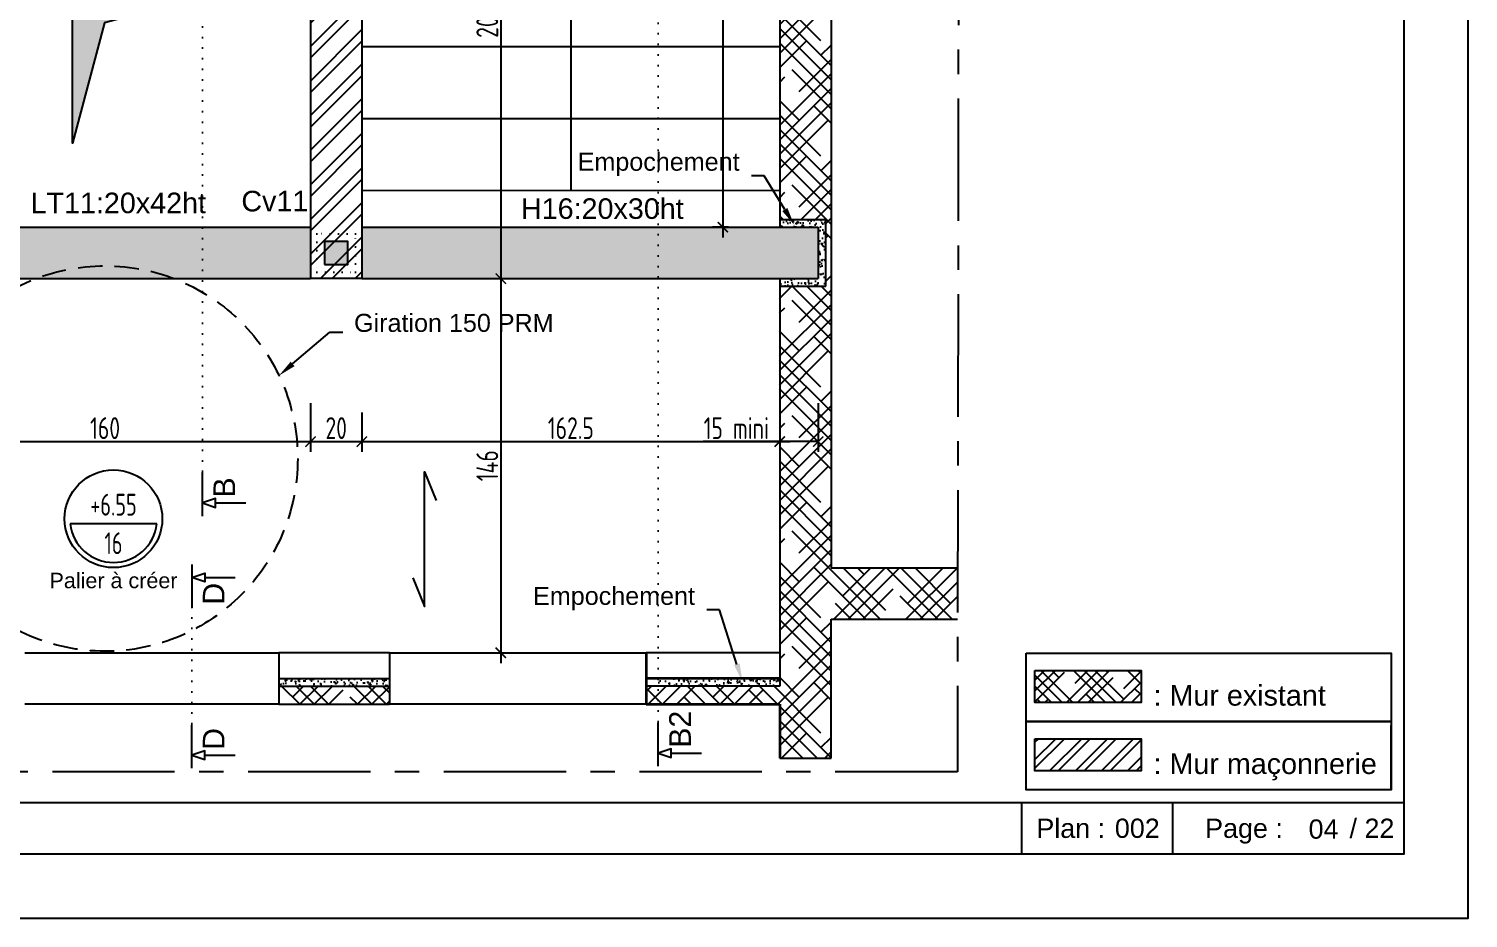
# Model space of a CAD drawing. Header units: millimetres. Extents: x -14819 to 43195, y -10328 to 20814.
# Drawn here: x 19854 to 20415, y 3430 to 3776 of the extents above; entities that cross this region are included whole.
import ezdxf
from ezdxf import colors
from ezdxf.entities.mleader import LeaderData, LeaderLine
from ezdxf.enums import TextEntityAlignment as Align
from ezdxf.math import Vec2, Vec3

# ---------------------------------------------------------------- set-up
doc = ezdxf.new("R2010")
doc.units = ezdxf.units.MM
doc.header["$PDMODE"] = 3
for name, pattern in [('AXES', [50.8, 31.75, -6.35, 6.35, -6.35]), ('CACHE', [9.525, 6.35, -3.175]), ('POINTILLE', [6.35, 0, -6.35])]:
    doc.linetypes.add(name, pattern=pattern)
for name, color, linetype, lineweight in [('--STR- Porteurs_verticaux', 4, 'Continuous', 35), ('-SOCNA- Fer- Coffrage', 173, 'Continuous', 25), ('Mur_coupe', 7, 'Continuous', 25)]:
    doc.layers.add(name, color=color, linetype=linetype, lineweight=lineweight)
for name, color, linetype in [('-SOCNA- 0', 255, 'Continuous'), ('-SOCNA- Divers', 7, 'Continuous'), ('-SOCNA- Text', 255, 'Continuous'), ('-SOCNA- Textes', 7, 'Continuous')]:
    doc.layers.add(name, color=color, linetype=linetype)
doc.layers.add('-SOCNA- Visible', color=66, linetype='Continuous', plot=False)
doc.styles.add('-ST-Arial', font='arial.ttf')
doc.styles.add('-ST-Isocp', font='isocp.shx', dxfattribs={"width": 0.8})
doc.styles.add('SOCNA- Arial', font='arial.ttf')
doc.linetypes.add('ZIGZAG', pattern='A,0.00254,-5.08,[131,ltypeshp.shx,S=5.08,R=0,X=-5.08,Y=0],-10.16,[131,ltypeshp.shx,S=5.08,R=180,X=5.08,Y=0],-5.08', length=20.32254)
doc.dimstyles.new('Copie de -ST-25s', dxfattribs={"dimtxt": 8.5, "dimasz": 4, "dimexe": 4, "dimexo": 5, "dimgap": 1, "dimtad": 1, "dimdec": 1, "dimrnd": 0.5, "dimdsep": 46, "dimtxsty": '-ST-Isocp', "dimblk": 'ARCHTICK', "dimcen": 1.5, "dimdle": 4, "dimclrd": 30, "dimclre": 30, "dimclrt": 6, "dimadec": 1, "dimazin": 0, "dimtfac": 1, "dimtdec": 1, "dimtofl": 0, "dimtmove": 0, "dimatfit": 3, "dimfxl": 15, "dimfxlon": 1, "dimtolj": 1, "dimtzin": 0, "dimlwd": -1, "dimlwe": -1, "dimarcsym": 0})

# ---------------------------------------------------------------- blocks, each defined once
blk = doc.blocks.new('_ArchTick')
at = {"color": 0, "linetype": 'ByBlock', "const_width": 0.15}
blk.add_lwpolyline([(-0.5, -0.5), (0.5, 0.5)], dxfattribs=at)
blk = doc.blocks.new('*D367')
at = {"layer": '-SOCNA- Fer- Coffrage', "color": 30, "ltscale": 1.5, "transparency": 16777216}
for p, q in [((20022.97, 3878.79), (20041.97, 3878.79)), ((20037.97, 3882.79), (20037.97, 3674.79)), ((20036.66, 3678.79), (20041.97, 3678.79))]:
    blk.add_line(p, q, dxfattribs=at)
at = {"layer": 'Defpoints', "color": 0, "ltscale": 1.5, "transparency": 16777216}
for p in [(19975.15, 3878.79), (19985.23, 3678.79, -195), (20037.97, 3678.79)]:
    blk.add_point(p, dxfattribs=at)
at = {"layer": '-SOCNA- Fer- Coffrage', "color": 30, "ltscale": 1.5, "transparency": 16777216, "xscale": 4, "yscale": 4, "zscale": 4}
for p, rotation in [((20037.97, 3878.79), 90), ((20037.97, 3678.79), 270)]:
    blk.add_blockref('_ArchTick', p, dxfattribs=dict(at, rotation=rotation))
at = {"layer": '-SOCNA- Fer- Coffrage', "color": 6, "ltscale": 1.5, "transparency": 16777216, "insert": (20032.72, 3778.79), "char_height": 8.5, "attachment_point": 5, "rotation": 90, "style": '-ST-Isocp'}
blk.add_mtext('\\A1;200', dxfattribs=at)
blk = doc.blocks.new('*D370')
at = {"layer": '-SOCNA- Fer- Coffrage', "color": 30, "ltscale": 1.5, "transparency": 16777216}
for p, q in [((19803.9, 3630.36), (19803.9, 3611.36)), ((19963.9, 3630.36), (19963.9, 3611.36)), ((19799.9, 3615.36), (19967.9, 3615.36))]:
    blk.add_line(p, q, dxfattribs=at)
at = {"layer": 'Defpoints', "color": 0, "ltscale": 1.5, "transparency": 16777216}
for p in [(19963.9, 3711.14), (19803.9, 3642.79), (19963.9, 3615.36)]:
    blk.add_point(p, dxfattribs=at)
at = {"layer": '-SOCNA- Fer- Coffrage', "color": 30, "ltscale": 1.5, "transparency": 16777216, "xscale": 4, "yscale": 4, "zscale": 4, "rotation": 180}
blk.add_blockref('_ArchTick', (19803.9, 3615.36), dxfattribs=at)
at = {"layer": '-SOCNA- Fer- Coffrage', "color": 30, "ltscale": 1.5, "transparency": 16777216, "xscale": 4, "yscale": 4, "zscale": 4}
blk.add_blockref('_ArchTick', (19963.9, 3615.36), dxfattribs=at)
at = {"layer": '-SOCNA- Fer- Coffrage', "color": 6, "ltscale": 1.5, "transparency": 16777216, "insert": (19883.9, 3620.61), "char_height": 8.5, "attachment_point": 5, "style": '-ST-Isocp'}
blk.add_mtext('\\A1;160', dxfattribs=at)
blk = doc.blocks.new('*D371')
at = {"layer": '-SOCNA- Fer- Coffrage', "color": 30, "ltscale": 1.5, "transparency": 16777216}
for p, q in [((19963.9, 3630.36), (19963.9, 3611.36)), ((19959.9, 3615.36), (19987.9, 3615.36)), ((19983.9, 3616.82), (19983.9, 3611.36))]:
    blk.add_line(p, q, dxfattribs=at)
at = {"layer": 'Defpoints', "color": 0, "ltscale": 1.5, "transparency": 16777216}
for p in [(19983.9, 3728.36, -390), (19963.9, 3711.82), (19983.9, 3615.36)]:
    blk.add_point(p, dxfattribs=at)
at = {"layer": '-SOCNA- Fer- Coffrage', "color": 30, "ltscale": 1.5, "transparency": 16777216, "xscale": 4, "yscale": 4, "zscale": 4, "rotation": 180}
blk.add_blockref('_ArchTick', (19963.9, 3615.36), dxfattribs=at)
at = {"layer": '-SOCNA- Fer- Coffrage', "color": 30, "ltscale": 1.5, "transparency": 16777216, "xscale": 4, "yscale": 4, "zscale": 4}
blk.add_blockref('_ArchTick', (19983.9, 3615.36), dxfattribs=at)
at = {"layer": '-SOCNA- Fer- Coffrage', "color": 6, "ltscale": 1.5, "transparency": 16777216, "insert": (19973.9, 3620.62), "char_height": 8.5, "attachment_point": 5, "style": '-ST-Isocp'}
blk.add_mtext('\\A1;20', dxfattribs=at)
blk = doc.blocks.new('*D372')
at = {"layer": '-SOCNA- Fer- Coffrage', "color": 30, "ltscale": 1.5, "transparency": 16777216}
for p, q in [((19983.9, 3626.67), (19983.9, 3611.36)), ((20146.6, 3630.36), (20146.6, 3611.36)), ((19979.9, 3615.36), (20150.6, 3615.36))]:
    blk.add_line(p, q, dxfattribs=at)
at = {"layer": 'Defpoints', "color": 0, "ltscale": 1.5, "transparency": 16777216}
for p in [(19983.9, 3876.4, -195), (20146.6, 3663.83), (20146.6, 3615.36)]:
    blk.add_point(p, dxfattribs=at)
at = {"layer": '-SOCNA- Fer- Coffrage', "color": 30, "ltscale": 1.5, "transparency": 16777216, "xscale": 4, "yscale": 4, "zscale": 4, "rotation": 180}
blk.add_blockref('_ArchTick', (19983.9, 3615.36), dxfattribs=at)
at = {"layer": '-SOCNA- Fer- Coffrage', "color": 30, "ltscale": 1.5, "transparency": 16777216, "xscale": 4, "yscale": 4, "zscale": 4}
blk.add_blockref('_ArchTick', (20146.6, 3615.36), dxfattribs=at)
at = {"layer": '-SOCNA- Fer- Coffrage', "color": 6, "ltscale": 1.5, "transparency": 16777216, "insert": (20065.25, 3620.62), "char_height": 8.5, "attachment_point": 5, "style": '-ST-Isocp'}
blk.add_mtext('\\A1;162.5', dxfattribs=at)
blk = doc.blocks.new('*U344')
at = {"layer": '-SOCNA- Divers', "color": 221, "linetype": 'POINTILLE', "ltscale": 1.5}
blk.add_line((0, 0), (-1161.9, 0), dxfattribs=at)
at = {"layer": '-SOCNA- Divers', "color": 8}
for p, q in [((12, 0), (-28, 0)), ((-1173.9, 0), (-1133.9, 0))]:
    blk.add_line(p, q, dxfattribs=at)
at = {"layer": '-SOCNA- Divers'}
for points in [[(-1161.9, 12), (-1161.9, 40)], [(0, 12), (0, 40)]]:
    blk.add_lwpolyline(points, dxfattribs=at)
for points in [[(-1161.9, 0), (-1165.9, 12), (-1157.9, 12)], [(0, 0), (4, 12), (-4, 12)]]:
    blk.add_lwpolyline(points, close=True, dxfattribs=at)
at = {"layer": '-SOCNA- Divers', "style": '-ST-Arial'}
blk.add_attdef('REP2', text='', height=20, rotation=180, dxfattribs=at).set_placement((-1156.9, 19.7), align=Align.MIDDLE_RIGHT)
blk.add_attdef('REP1', text='', height=20, rotation=180, dxfattribs=at).set_placement((-5, 19.7), align=Align.MIDDLE_LEFT)
blk = doc.blocks.new('*U342')
at = {"layer": '-SOCNA- Divers', "color": 221, "linetype": 'POINTILLE', "ltscale": 1.5}
blk.add_line((0, 0), (-1401, 0), dxfattribs=at)
at = {"layer": '-SOCNA- Divers', "color": 8}
for p, q in [((12, 0), (-28, 0)), ((-1413, 0), (-1373, 0))]:
    blk.add_line(p, q, dxfattribs=at)
at = {"layer": '-SOCNA- Divers'}
for points in [[(-1401, 12), (-1401, 40)], [(0, 12), (0, 40)]]:
    blk.add_lwpolyline(points, dxfattribs=at)
for points in [[(-1401, 0), (-1405, 12), (-1397, 12)], [(0, 0), (4, 12), (-4, 12)]]:
    blk.add_lwpolyline(points, close=True, dxfattribs=at)
at = {"layer": '-SOCNA- Divers', "style": '-ST-Arial'}
blk.add_attdef('REP2', text='', height=20, rotation=180, dxfattribs=at).set_placement((-1396, 19.7), align=Align.MIDDLE_RIGHT)
blk.add_attdef('REP1', text='', height=20, rotation=180, dxfattribs=at).set_placement((-5, 19.7), align=Align.MIDDLE_LEFT)
blk = doc.blocks.new('*D348')
at = {"layer": '-SOCNA- Fer- Coffrage', "color": 30, "ltscale": 1.5, "transparency": 16777216}
for p, q in [((20037.97, 3682.79), (20037.97, 3529.17)), ((20036.66, 3678.79), (20041.97, 3678.79)), ((20022.97, 3533.17), (20041.97, 3533.17))]:
    blk.add_line(p, q, dxfattribs=at)
at = {"layer": 'Defpoints', "color": 0, "ltscale": 1.5, "transparency": 16777216}
for p in [(19985.23, 3678.79, -195), (19996.4, 3533.17), (20037.97, 3533.17)]:
    blk.add_point(p, dxfattribs=at)
at = {"layer": '-SOCNA- Fer- Coffrage', "color": 30, "ltscale": 1.5, "transparency": 16777216, "xscale": 4, "yscale": 4, "zscale": 4}
for p, rotation in [((20037.97, 3678.79), 90), ((20037.97, 3533.17), 270)]:
    blk.add_blockref('_ArchTick', p, dxfattribs=dict(at, rotation=rotation))
at = {"layer": '-SOCNA- Fer- Coffrage', "color": 6, "ltscale": 1.5, "transparency": 16777216, "insert": (20032.72, 3605.98), "char_height": 8.5, "attachment_point": 5, "rotation": 90, "style": '-ST-Isocp'}
blk.add_mtext('\\A1;146', dxfattribs=at)
blk = doc.blocks.new('*D350')
at = {"layer": '-SOCNA- Fer- Coffrage', "color": 30, "ltscale": 1.5, "transparency": 16777216}
for p, q in [((20146.6, 3630.36), (20146.6, 3611.36)), ((20161.6, 3630.36), (20161.6, 3611.36)), ((20146.6, 3615.36), (20116.8, 3615.36)), ((20161.6, 3615.36), (20142.6, 3615.36))]:
    blk.add_line(p, q, dxfattribs=at)
at = {"layer": 'Defpoints', "color": 0, "ltscale": 1.5, "transparency": 16777216}
for p in [(20146.6, 3663.83), (20161.6, 3663.83), (20161.6, 3615.36)]:
    blk.add_point(p, dxfattribs=at)
at = {"layer": '-SOCNA- Fer- Coffrage', "color": 30, "ltscale": 1.5, "transparency": 16777216, "xscale": 4, "yscale": 4, "zscale": 4, "rotation": 180}
blk.add_blockref('_ArchTick', (20146.6, 3615.36), dxfattribs=at)
at = {"layer": '-SOCNA- Fer- Coffrage', "color": 30, "ltscale": 1.5, "transparency": 16777216, "xscale": 4, "yscale": 4, "zscale": 4}
blk.add_blockref('_ArchTick', (20161.6, 3615.36), dxfattribs=at)
at = {"layer": '-SOCNA- Fer- Coffrage', "color": 6, "ltscale": 1.5, "transparency": 16777216, "insert": (20129.7, 3620.61), "char_height": 8.5, "attachment_point": 5, "style": '-ST-Isocp'}
blk.add_mtext('\\A1;15 mini', dxfattribs=at)
blk = doc.blocks.new('*U340')
at = {"layer": '-SOCNA- 0', "color": 7}
for p, q in [((50, 90), (2050, 90)), ((1752.4, 50), (1752.4, 90)), ((1870, 50), (1870, 90))]:
    blk.add_line(p, q, dxfattribs=at)
blk.add_lwpolyline([(50, 50), (2050, 50), (2050, 1435), (50, 1435)], close=True, dxfattribs=at)
at = {"layer": '-SOCNA- Visible', "color": 7}
for q in [(2040, 150), (1990, 100)]:
    blk.add_line((2040, 100), q, dxfattribs=at)
at = {"layer": '-SOCNA- Visible'}
blk.add_lwpolyline([(0, 0), (2100, 0), (2100, 1485), (0, 1485)], close=True, dxfattribs=at)
at = {"layer": '-SOCNA- Text', "color": 7, "style": 'SOCNA- Arial'}
for s, p in [('Plan : ', (1763.7, 70)), ('Page : ', (1895.1, 70)), ('/ 22', (2007.6, 70))]:
    blk.add_text(s, height=15, dxfattribs=at).set_placement(p, align=Align.MIDDLE_LEFT)
for tag, p in [('TITRE', (1050, 1410)), ('INDICE', (2024.9, 1410))]:
    blk.add_attdef(tag, text='', height=25, dxfattribs=at).set_placement(p, align=Align.MIDDLE_CENTER)
for tag, p in [("NOM_D'AFFAIRE", (160, 70)), ('PLAN', (1824.8, 70))]:
    blk.add_attdef(tag, text='', height=15, dxfattribs=at).set_placement(p, align=Align.MIDDLE_LEFT)
blk = doc.blocks.new('*U333')
at = {"layer": '-SOCNA- Textes', "color": 1}
for p, q in [((-77, 6.3), (-77, 6.3)), ((-11.8, -19), (-79.3, -19)), ((-12, -32.8), (-12, -32.8))]:
    blk.add_line(p, q, dxfattribs=at)
blk.add_circle((-45.6, -15), 38, dxfattribs=at)
blk.add_arc((-45.6, -15), 34, 186.7563, 353.2437, dxfattribs=at)
at = {"layer": '-SOCNA- Textes', "color": 6, "style": '-ST-Isocp', "width": 0.75}
blk.add_attdef('NIVEAU_FINI', text='', height=14, dxfattribs=at).set_placement((-45.6, 32.7), align=Align.MIDDLE_CENTER)
at = {"layer": '-SOCNA- Textes', "style": '-ST-Isocp', "width": 0.75}
for tag, p in [('NIVEAU_BRUT', (-45.6, -4)), ('EPAISSEUR_DE_LA_DALLE', (-45.6, -34))]:
    blk.add_attdef(tag, text='', height=17, dxfattribs=at).set_placement(p, align=Align.MIDDLE_CENTER)
at = {"layer": '-SOCNA- Textes', "color": 6, "style": '-ST-Arial'}
blk.add_attdef('INFO', text='', height=12, dxfattribs=at).set_placement((-45.6, -63), align=Align.MIDDLE_CENTER)
blk = doc.blocks.new('*U345')
at = {"layer": '-SOCNA- Divers', "color": 221, "linetype": 'POINTILLE', "ltscale": 1.5}
blk.add_line((0, 0), (-164.1, 0), dxfattribs=at)
at = {"layer": '-SOCNA- Divers', "color": 8}
for p, q in [((12, 0), (-28, 0)), ((-176.1, 0), (-136.1, 0))]:
    blk.add_line(p, q, dxfattribs=at)
at = {"layer": '-SOCNA- Divers'}
for points in [[(-164.1, 12), (-164.1, 40)], [(0, 12), (0, 40)]]:
    blk.add_lwpolyline(points, dxfattribs=at)
for points in [[(-164.1, 0), (-168.1, 12), (-160.1, 12)], [(0, 0), (4, 12), (-4, 12)]]:
    blk.add_lwpolyline(points, close=True, dxfattribs=at)
at = {"layer": '-SOCNA- Divers', "style": '-ST-Arial'}
blk.add_attdef('REP2', text='', height=20, rotation=180, dxfattribs=at).set_placement((-159.1, 19.7), align=Align.MIDDLE_RIGHT)
blk.add_attdef('REP1', text='', height=20, rotation=180, dxfattribs=at).set_placement((-5, 19.7), align=Align.MIDDLE_LEFT)
blk = doc.blocks.new('A$C5A907F53')
at = {"layer": '-SOCNA- Fer- Coffrage', "ltscale": 1.5}
h = blk.add_hatch(color=244, dxfattribs=at)
h.dxf.hatch_style = 1
h.paths.add_polyline_path([(-3, 3), (-3, 12), (-12, 12), (-12, 3)])
at = {"layer": '-SOCNA- Fer- Coffrage', "color": 173, "ltscale": 1.5}
blk.add_lwpolyline([(-12, 12), (-3, 12), (-3, 3), (-12, 3)], close=True, dxfattribs=at)
at = {"layer": '-SOCNA- Visible', "color": 173, "linetype": 'POINTILLE', "ltscale": 0.5}
blk.add_lwpolyline([(-15, 15), (0, 15), (0, 0), (-15, 0)], close=True, dxfattribs=at)
blk = doc.blocks.new('A$C18E16860')
at = {"layer": '-SOCNA- Fer- Coffrage', "ltscale": 1.5}
h = blk.add_hatch(dxfattribs=at)
h.set_pattern_fill('ANSI32', color=8)
h.set_pattern_definition([(45, (-35558.8295, -8405.841), (-6.735192, 6.735192), []), (45, (-35554.339, -8405.841), (-6.735192, 6.735192), [])])
h.paths.add_polyline_path([(202.87, 0), (202.87, -200), (222.87, -200), (222.87, 0)])
h.paths.add_polyline_path([(42.87, -200), (42.87, 0), (22.87, 0), (22.87, -200)])
h = blk.add_hatch(color=54, dxfattribs=at)
h.dxf.hatch_style = 1
h.paths.add_polyline_path([(202.87, 0), (42.87, 0), (42.87, -15), (202.87, -15)])
h = blk.add_hatch(color=54, dxfattribs=at)
h.dxf.hatch_style = 1
h.paths.add_polyline_path([(122.67, -100.38), (163.18, -89.49), (110.22, -89.49), (110.22, -147.21)])
h = blk.add_hatch(color=54, dxfattribs=at)
h.dxf.hatch_style = 1
h.paths.add_polyline_path([(202.87, -180), (42.87, -180), (42.87, -200), (202.87, -200)])
at = {"layer": '-SOCNA- Fer- Coffrage', "color": 4, "ltscale": 1.5}
for p, q in [((22.87, -200), (22.87, 0)), ((42.87, 0), (22.87, 0)), ((42.87, -200), (42.87, 0)), ((202.87, 0), (202.87, -200)), ((202.87, 0), (222.87, 0)), ((222.87, 0), (222.87, -200)), ((22.87, -200), (42.87, -200)), ((222.87, -200), (202.87, -200))]:
    blk.add_line(p, q, dxfattribs=at)
at = {"layer": '-SOCNA- Fer- Coffrage', "color": 2, "ltscale": 1.5}
for p, q in [((42.87, 0), (202.87, 0)), ((42.87, -15), (202.87, -15)), ((42.87, -180), (202.87, -180)), ((42.87, -200), (202.87, -200))]:
    blk.add_line(p, q, dxfattribs=at)
at = {"layer": '-SOCNA- Fer- Coffrage', "color": 8, "ltscale": 1.5}
blk.add_lwpolyline([(110.22, -89.49), (163.18, -89.49), (122.67, -100.38), (110.22, -147.21)], close=True, dxfattribs=at)
at = {"layer": '-SOCNA- Fer- Coffrage', "color": 173, "ltscale": 1.5, "xscale": -1}
blk.add_blockref('A$C5A907F53', (25.37, -15), dxfattribs=at)
at = {"layer": '-SOCNA- Fer- Coffrage', "color": 173, "ltscale": 1.5}
blk.add_blockref('A$C5A907F53', (220.37, -15), dxfattribs=at)
at = {"layer": '-SOCNA- Fer- Coffrage', "color": 173, "ltscale": 1.5, "rotation": 180}
blk.add_blockref('A$C5A907F53', (25.37, -182.5), dxfattribs=at)
at = {"layer": '-SOCNA- Fer- Coffrage', "color": 173, "ltscale": 1.5, "xscale": -1, "rotation": 180}
blk.add_blockref('A$C5A907F53', (220.37, -182.5), dxfattribs=at)
blk = doc.blocks.new('-ST-portée_2_appuis')
at = {"layer": '-SOCNA- Divers'}
blk.add_lwpolyline([(-20, 6), (-35, 0), (35, 0), (20, -6)], dxfattribs=at)
blk = doc.blocks.new('A$C4DED6073')
at = {"layer": '-SOCNA- Divers'}
blk.add_blockref('-ST-portée_2_appuis', (0, 0), dxfattribs=at)
blk = doc.blocks.new('A$C2408086A')
at = {"color": 2, "ltscale": 1.5, "xscale": 1.5, "yscale": 1.5, "zscale": 1.5, "rotation": 180}
blk.add_blockref('A$C4DED6073', (-52.5, 0), dxfattribs=at)
blk = doc.blocks.new('*D375')
at = {"layer": '-SOCNA- Fer- Coffrage', "color": 30, "ltscale": 1.5, "transparency": 16777216}
for p, q in [((20122.18, 3878.79), (20120.43, 3878.79)), ((20124.43, 3882.79), (20124.43, 3694.82)), ((20126.67, 3698.82), (20120.43, 3698.82))]:
    blk.add_line(p, q, dxfattribs=at)
at = {"layer": 'Defpoints', "color": 0, "ltscale": 1.5, "transparency": 16777216}
for p in [(20137.46, 3878.79, 184.05), (20124.43, 3698.82), (20131.67, 3698.82)]:
    blk.add_point(p, dxfattribs=at)
at = {"layer": '-SOCNA- Fer- Coffrage', "color": 30, "ltscale": 1.5, "transparency": 16777216, "xscale": 4, "yscale": 4, "zscale": 4}
for p, rotation in [((20124.43, 3878.79), 90), ((20124.43, 3698.82), 270)]:
    blk.add_blockref('_ArchTick', p, dxfattribs=dict(at, rotation=rotation))
at = {"layer": '-SOCNA- Fer- Coffrage', "color": 6, "ltscale": 1.5, "transparency": 16777216, "insert": (20119.18, 3788.81), "char_height": 8.5, "attachment_point": 5, "rotation": 90, "style": '-ST-Isocp'}
blk.add_mtext('\\A1;180', dxfattribs=at)

msp = doc.modelspace()

# ---------------------------------------------------------------- hatches: boundary and pattern name
at = {"layer": '-SOCNA- Fer- Coffrage', "ltscale": 1.5}
h = msp.add_hatch(dxfattribs=at)
h.set_pattern_fill('HOUND', color=8, scale=2.5, angle=45)
h.set_pattern_definition([(45, (-15155.0343, 4756.3328), (8.4189901, 14.0316502), [63.5, -31.75]), (135, (-15155.0343, 4756.3328), (8.4189901, -14.0316502), [63.5, -31.75])])
h.paths.add_polyline_path([(20161.53, 3675.83), (20161.53, 3675.83), (20161.53, 3675.83)], flags=16)
h.paths.add_polyline_path([(20164.48, 3675.83), (20146.56, 3675.83), (20146.6, 3520.17), (20094.6, 3520.17), (20094.6, 3513.17), (20146.6, 3513.17), (20146.6, 3492.17), (20166.6, 3492.17), (20166.6, 3546.23), (20215.87, 3546.23), (20215.89, 3566.17), (20166.6, 3566.23), (20166.6, 4053.69), (20142.6, 4053.69), (20142.6, 4044.67), (20124.6, 4044.67), (20124.6, 4019.17), (20146.6, 4019.17), (20146.63, 3701.83), (20164.53, 3701.83), (20164.51, 3696.83), (20164.52, 3696.83)])
h = msp.add_hatch(dxfattribs=at)
h.set_pattern_fill('AR-CONC', color=30, scale=0.03, angle=-90)
h.set_pattern_definition([(320, (16606.2283, 40316.578), (-0.47817257, -5.46554007), [0.5715, -6.2865]), (265, (16606.2283, 40316.578), (5.7317054, 1.0573026), [0.4572, -5.0292175]), (10.451445, (16606.1885, 40316.1227), (5.25353256, -4.4082374), [0.4857003, -5.3427073]), (316.1842, (16607.752, 40316.578), (-1.2612698, -8.1323712), [0.85725, -9.42975]), (6.635558, (16607.647, 40315.9005), (7.4227837, -7.122124), [0.7285507, -8.0140682]), (261.18415, (16607.752, 40316.578), (7.4227837, -7.122124), [0.685799, -7.543792]), (291, (16607.3713, 40315.816), (-3.06795595, -4.54843174), [0.5715, -6.2865]), (236, (16607.3713, 40315.816), (5.525639, -1.85406085), [0.4572, -5.0292]), (341.451445, (16607.1157, 40315.437), (2.4576831, -6.4024926), [0.4857003, -5.3426981]), (307.5, (16606.2283, 40316.5782), (2.53665117, -0.0926581), [0, -4.96824, 0, -5.1054, 0, -5.04825]), (277.5, (16606.2283, 40316.5782), (3.00541724, -2.00458988), [0, -2.91084, 0, -4.85394, 0, -1.92405]), (237.5, (16606.2283, 40318.2774), (-0.17186232, -4.06771786), [0, -1.905, 0, -5.9436, 0, -7.8867]), (227.5, (16606.2283, 40319.0394), (0.76279473, -4.44387544), [0, -2.4765, 0, -3.94716, 0, -5.6007])])
h.paths.add_polyline_path([(20164.48, 3675.83), (20164.52, 3701.83), (20146.6, 3701.83), (20146.6, 3698.83), (20161.52, 3698.83), (20161.52, 3678.83), (20146.6, 3678.83), (20146.56, 3675.83)])
h = msp.add_hatch(color=54, dxfattribs=at)
h.dxf.hatch_style = 1
h.paths.add_polyline_path([(20161.53, 3678.83), (20161.52, 3698.83), (19983.9, 3698.79), (19983.9, 3678.79)])
h = msp.add_hatch(dxfattribs=at)
h.set_pattern_fill('HOUND', color=8, scale=1.875, angle=45)
h.set_pattern_definition([(45, (-4957.4597, 1025.1743), (6.3142426, 10.52373764), [47.625, -23.8125]), (135, (-4957.4597, 1025.1743), (6.3142426, -10.52373764), [47.625, -23.8125])])
h.paths.add_polyline_path([(20245.96, 3526.33), (20245.96, 3513.84), (20287.29, 3513.84), (20287.29, 3526.33)])
h = msp.add_hatch(dxfattribs=at)
h.set_pattern_fill('AR-CONC', color=30, scale=0.03, angle=-90)
h.set_pattern_definition([(320, (-16506.851, 473.8155), (-0.47817257, -5.46554007), [0.5715, -6.2865]), (265, (-16506.851, 473.8155), (5.7317054, 1.0573026), [0.4572, -5.0292175]), (10.451445, (-16506.891, 473.36), (5.25353256, -4.4082374), [0.4857003, -5.3427073]), (316.1842, (-16505.327, 473.8155), (-1.2612698, -8.1323712), [0.85725, -9.42975]), (6.635558, (-16505.432, 473.138), (7.4227837, -7.122124), [0.7285507, -8.0140682]), (261.18415, (-16505.327, 473.8155), (7.4227837, -7.122124), [0.685799, -7.543792]), (291, (-16505.708, 473.0535), (-3.06795595, -4.54843174), [0.5715, -6.2865]), (236, (-16505.708, 473.0535), (5.525639, -1.85406085), [0.4572, -5.0292]), (341.451445, (-16505.9637, 472.6745), (2.4576831, -6.4024926), [0.4857003, -5.3426981]), (307.5, (-16506.851, 473.8155), (2.53665117, -0.0926581), [0, -4.96824, 0, -5.1054, 0, -5.04825]), (277.5, (-16506.851, 473.8155), (3.00541724, -2.00458988), [0, -2.91084, 0, -4.85394, 0, -1.92405]), (237.5, (-16506.851, 475.5148), (-0.17186232, -4.06771786), [0, -1.905, 0, -5.9436, 0, -7.8867]), (227.5, (-16506.851, 476.2768), (0.76279473, -4.44387544), [0, -2.4765, 0, -3.94716, 0, -5.6007])])
h.paths.add_polyline_path([(19951.6, 3523.11), (19951.6, 3520.11), (19994.6, 3520.11), (19994.6, 3523.11)])
h = msp.add_hatch(dxfattribs=at)
h.set_pattern_fill('HOUND', color=8, scale=2.5, angle=45)
h.set_pattern_definition([(45, (-16648.853, 473.8736), (8.4189901, 14.0316502), [63.5, -31.75]), (135, (-16648.853, 473.8736), (8.4189901, -14.0316502), [63.5, -31.75])])
h.paths.add_polyline_path([(19994.6, 3520.11), (19971.62, 3520.11), (19971.62, 3513.17), (19994.6, 3513.17)])
h.paths.add_polyline_path([(19971.62, 3520.11), (19951.6, 3520.11), (19951.6, 3513.17), (19971.62, 3513.17)])
h = msp.add_hatch(dxfattribs=at)
h.set_pattern_fill('AR-CONC', color=30, scale=0.03, angle=-90)
h.set_pattern_definition([(320, (-16648.853, 473.8736), (-0.47817257, -5.46554007), [0.5715, -6.2865]), (265, (-16648.853, 473.8736), (5.73170536, 1.05730264), [0.4572, -5.0292175]), (10.451445, (-16648.893, 473.418), (5.25353256, -4.4082374), [0.4857003, -5.3427073]), (316.1842, (-16647.329, 473.8736), (-1.2612698, -8.1323712), [0.85725, -9.42975]), (6.635558, (-16647.434, 473.196), (7.4227837, -7.122124), [0.7285507, -8.0140682]), (261.18415, (-16647.329, 473.874), (7.4227837, -7.122124), [0.685799, -7.543792]), (291, (-16647.71, 473.1116), (-3.06795595, -4.54843174), [0.5715, -6.2865]), (236, (-16647.71, 473.1116), (5.525639, -1.85406085), [0.4572, -5.0292]), (341.451445, (-16647.966, 472.7326), (2.4576831, -6.4024926), [0.4857003, -5.3426981]), (307.5, (-16648.8531, 473.8736), (2.53665117, -0.0926581), [0, -4.96824, 0, -5.1054, 0, -5.04825]), (277.5, (-16648.853, 473.8736), (3.00541724, -2.00458988), [0, -2.91084, 0, -4.85394, 0, -1.92405]), (237.5, (-16648.8531, 475.5729), (-0.17186232, -4.06771786), [0, -1.905, 0, -5.9436, 0, -7.8867]), (227.5, (-16648.853, 476.335), (0.76279473, -4.44387544), [0, -2.4765, 0, -3.94716, 0, -5.6007])])
h.paths.add_polyline_path([(20146.6, 3523.17), (20099.31, 3523.17), (20099.31, 3520.17), (20146.6, 3520.17)])
h = msp.add_hatch(dxfattribs=at)
h.set_pattern_fill('ANSI32', color=8, scale=0.75)
h.set_pattern_definition([(45, (-6532.46, 2586.446), (-5.051394, 5.051394), []), (45, (-6529.092, 2586.446), (-5.051394, 5.051394), [])])
h.paths.add_polyline_path([(20245.96, 3499.73), (20245.96, 3487.24), (20287.29, 3487.24), (20287.29, 3499.73)])

# ---------------------------------------------------------------- linework, layer by layer
at = {"layer": '--STR- Porteurs_verticaux', "color": 4}
for p, q in [((20094.6, 3533.17), (20094.6, 3513.17)), ((20094.6, 3513.17), (20146.6, 3513.17)), ((20146.6, 3513.17), (20146.6, 3492.17))]:
    msp.add_line(p, q, dxfattribs=at)
at = {"layer": '--STR- Porteurs_verticaux', "color": 173}
msp.add_line((20146.6, 3523.17), (20094.6, 3523.17), dxfattribs=at)
at = {"layer": '-SOCNA- Fer- Coffrage', "color": 8, "ltscale": 1.5}
for p, q in [((20065.2, 3853.26, 196.75), (20065.29, 3713.15, 195)), ((19852.6, 3533.17), (19951.6, 3533.11)), ((19994.6, 3533.11), (20094.6, 3533.17)), ((19951.6, 3513.17), (19852.6, 3513.17)), ((20094.6, 3513.17), (19994.6, 3513.17))]:
    msp.add_line(p, q, dxfattribs=at)
at = {"layer": '-SOCNA- Fer- Coffrage', "color": 3, "linetype": 'ZIGZAG', "ltscale": 0.2}
for p, q in [((20146.52, 3701.83, -195), (20164.52, 3701.83, -195)), ((20164.52, 3675.83, -195), (20164.52, 3701.83, -195)), ((20146.52, 3675.83, -195), (20164.52, 3675.83, -195)), ((20146.6, 3520.17), (20094.6, 3520.17)), ((20146.6, 3523.17), (20146.6, 3520.17))]:
    msp.add_line(p, q, dxfattribs=at)
at = {"layer": '-SOCNA- Fer- Coffrage', "color": 4, "ltscale": 1.5}
for p, q in [((19951.6, 3533.11), (19951.6, 3513.17)), ((19994.6, 3533.11), (19951.6, 3533.11)), ((19994.6, 3533.11), (19994.6, 3513.17)), ((19951.6, 3513.17), (19994.6, 3513.17))]:
    msp.add_line(p, q, dxfattribs=at)
at = {"layer": '-SOCNA- Fer- Coffrage', "color": 173, "ltscale": 1.5}
msp.add_line((20146.6, 3533.17), (20146.6, 3523.17), dxfattribs=at)
at = {"layer": '-SOCNA- Fer- Coffrage', "color": 2, "linetype": 'AXES', "ltscale": 1.5, "elevation": 2233.52}
msp.add_lwpolyline([(19559.58, 4053.69), (20216.48, 4053.69), (20215.79, 3486.88), (19558.88, 3486.88)], close=True, dxfattribs=at)
at = {"layer": '-SOCNA- Fer- Coffrage', "color": 8, "ltscale": 1.5, "elevation": 195}
for points in [[(19983.94, 3769.13), (20146.62, 3769.17)], [(19983.95, 3741.13), (20146.63, 3741.17)], [(19983.95, 3713.13), (20146.63, 3713.17)]]:
    msp.add_lwpolyline(points, dxfattribs=at)
at = {"layer": '-SOCNA- Fer- Coffrage', "color": 2, "ltscale": 1.5}
for points in [[(20242.54, 3533.09), (20384.68, 3533.09), (20384.68, 3506.49), (20242.54, 3506.49)], [(20242.54, 3506.49), (20384.68, 3506.49), (20384.68, 3479.89), (20242.54, 3479.89)]]:
    msp.add_lwpolyline(points, close=True, dxfattribs=at)
at = {"layer": '-SOCNA- Fer- Coffrage', "color": 4, "ltscale": 1.5}
for points in [[(20245.96, 3526.33), (20287.29, 3526.33), (20287.29, 3513.84), (20245.96, 3513.84)], [(20245.96, 3499.73), (20287.29, 3499.73), (20287.29, 3487.24), (20245.96, 3487.24)]]:
    msp.add_lwpolyline(points, close=True, dxfattribs=at)
at = {"layer": '-SOCNA- Fer- Coffrage', "color": 3, "linetype": 'ZIGZAG', "ltscale": 0.2, "elevation": 195, "flags": 128}
msp.add_lwpolyline([(19994.6, 3520.11), (19951.6, 3520.11)], dxfattribs=at)
at = {"layer": '-SOCNA- Fer- Coffrage', "color": 3, "linetype": 'CACHE', "ltscale": 1.5}
msp.add_circle((19883.9, 3608.79), 75, dxfattribs=at)
at = {"layer": 'Mur_coupe', "color": 4}
for p, q in [((20166.6, 4053.69), (20166.6, 3566.23)), ((20166.6, 3566.23), (20215.89, 3566.23)), ((20166.6, 3492.17), (20166.6, 3546.23)), ((20166.6, 3546.23), (20215.87, 3546.23)), ((20146.6, 3533.17), (20146.6, 3533.17)), ((20146.6, 3492.17), (20166.6, 3492.17))]:
    msp.add_line(p, q, dxfattribs=at)
at = {"layer": 'Mur_coupe', "color": 2}
msp.add_line((20161.52, 3698.83, -195), (20161.53, 3678.83, -195), dxfattribs=at)
at = {"layer": 'Mur_coupe', "color": 4, "elevation": 195, "flags": 128}
for points in [[(20146.6, 4019.17), (20146.6, 3698.83)], [(20146.6, 4019.17), (20146.6, 3698.83)], [(20146.6, 3678.83), (20146.6, 3533.17), (20094.6, 3533.17)], [(20146.6, 3663.83), (20146.6, 3533.17)]]:
    msp.add_lwpolyline(points, dxfattribs=at)
at = {"layer": 'Mur_coupe', "color": 2, "flags": 128}
for points in [[(19983.9, 3698.79), (20161.52, 3698.83)], [(19983.9, 3678.79), (20161.52, 3678.83)]]:
    msp.add_lwpolyline(points, dxfattribs=at)
at = {"layer": 'Mur_coupe', "color": 173, "elevation": 195, "flags": 128}
msp.add_lwpolyline([(19994.6, 3523.11), (19951.6, 3523.11)], dxfattribs=at)

# ---------------------------------------------------------------- block references
at = {"layer": '-SOCNA- 0'}
ref = msp.add_blockref('*U340', (19364.68, 3429.89), dxfattribs=dict(at, xscale=0.5, yscale=0.5, zscale=0.5))
ref.add_attrib('PLAN', '002', dxfattribs={"layer": '-SOCNA- Text', "color": 7, "height": 7.5, "style": 'SOCNA- Arial'}).set_placement((20277.09, 3464.89), align=Align.MIDDLE_LEFT)
at = {"layer": '-SOCNA- Divers', "ltscale": 1.5}
ref = msp.add_blockref('*U344', (19921.87, 3591.48), dxfattribs=dict(at, xscale=0.421875, yscale=0.421875, zscale=0.421875, rotation=270))
ref.add_attrib('REP2', 'B', dxfattribs={"height": 8.44, "rotation": 90, "style": '-ST-Arial'}).set_placement((19930.31, 4079.55), align=Align.MIDDLE_RIGHT)
ref.add_attrib('REP1', 'B', dxfattribs={"height": 8.44, "rotation": 90, "style": '-ST-Arial'}).set_placement((19930.31, 3593.59), align=Align.MIDDLE_LEFT)
ref = msp.add_blockref('*U342', (20099.31, 3494.11), dxfattribs=dict(at, xscale=0.421875, yscale=0.421875, zscale=0.421875, rotation=270))
ref.add_attrib('REP2', 'B2', dxfattribs={"height": 8.438, "rotation": 90, "style": '-ST-Arial'}).set_placement((20107.78, 4083.07), align=Align.MIDDLE_RIGHT)
ref.add_attrib('REP1', 'B2', dxfattribs={"height": 8.438, "rotation": 90, "style": '-ST-Arial'}).set_placement((20107.78, 3496.22), align=Align.MIDDLE_LEFT)
ref = msp.add_blockref('*U345', (19917.72, 3493.29), dxfattribs=dict(at, xscale=0.421875, yscale=0.421875, zscale=0.421875, rotation=270))
ref.add_attrib('REP2', 'D', dxfattribs={"height": 8.44, "rotation": 90, "style": '-ST-Arial'}).set_placement((19926.16, 3560.41), align=Align.MIDDLE_RIGHT)
ref.add_attrib('REP1', 'D', dxfattribs={"height": 8.44, "rotation": 90, "style": '-ST-Arial'}).set_placement((19926.16, 3495.4), align=Align.MIDDLE_LEFT)
at = {"layer": '-SOCNA- Fer- Coffrage', "color": 173, "ltscale": 1.5}
msp.add_blockref('A$C18E16860', (19761.02, 3878.79), dxfattribs=at)
at = {"layer": '-SOCNA- Fer- Coffrage', "color": 173, "ltscale": 1.5, "xscale": 0.5, "yscale": 0.5, "zscale": 0.5, "rotation": 270}
msp.add_blockref('A$C2408086A', (20008.28, 3551.15), dxfattribs=at)
at = {"layer": '-SOCNA- Textes', "ltscale": 1.5}
ref = msp.add_blockref('*U333', (19909.96, 3592.83), dxfattribs=dict(at, xscale=0.5, yscale=0.5, zscale=0.5))
ref.add_attrib('NIVEAU_BRUT', '+6.55', dxfattribs={"height": 8.5, "style": '-ST-Isocp', "width": 0.75}).set_placement((19887.18, 3590.82), align=Align.MIDDLE_CENTER)
ref.add_attrib('EPAISSEUR_DE_LA_DALLE', '16', dxfattribs={"height": 8.5, "style": '-ST-Isocp', "width": 0.75}).set_placement((19887.18, 3575.82), align=Align.MIDDLE_CENTER)
ref.add_attrib('INFO', 'Palier à créer', dxfattribs={"color": 6, "height": 6, "style": '-ST-Arial'}).set_placement((19887.18, 3561.32), align=Align.MIDDLE_CENTER)

# ---------------------------------------------------------------- texts
at = {"layer": '-SOCNA- Fer- Coffrage', "color": 2, "style": '-ST-Arial'}
for s, p in [('Cv11', (19936.96, 3704.97)), ('H16:20x30ht', (20045.83, 3702.05))]:
    msp.add_text(s, height=8, dxfattribs=at).set_placement(p)
at = {"layer": '-SOCNA- Fer- Coffrage', "color": 7, "style": '-ST-Arial'}
for s, p in [(': Mur existant', (20292.15, 3512.61)), (': Mur maçonnerie', (20292.15, 3486.01))]:
    msp.add_text(s, height=8, dxfattribs=at).set_placement(p)
at = {"layer": '-SOCNA- Fer- Coffrage', "color": 2, "ltscale": 1.5, "insert": (19854.86, 3712.27), "char_height": 8, "attachment_point": 1, "style": '-ST-Arial'}
msp.add_mtext_dynamic_manual_height_columns('LT11:20x42ht', width=302.2425, gutter_width=153.03, heights=[0], dxfattribs=at)
at = {"layer": '-SOCNA- Text', "color": 7, "style": 'SOCNA- Arial'}
msp.add_text('04', height=7.5, dxfattribs=at).set_placement((20352.53, 3464.58), align=Align.MIDDLE_LEFT)

# ---------------------------------------------------------------- dimensions: what is measured, and where the dimension line sits
at = {"layer": '-SOCNA- Fer- Coffrage', "color": 173, "ltscale": 1.5}
for base, p1, p2, override, picture, middle in [((20037.97, 3678.79, 195), (19975.15, 3878.79, 195), (19985.23, 3678.79), {"dimrnd": 1}, '*D367', (20032.72, 3778.79, 195)), ((20124.43, 3698.82), (20137.46, 3878.79, 184.05), (20131.67, 3698.82), {"dimrnd": 1, "dimtmove": 1}, '*D375', (20119.18, 3788.81)), ((20037.97, 3533.17, 195), (19985.23, 3678.79), (19996.4, 3533.17, 195), {"dimrnd": 1}, '*D348', (20032.72, 3605.98, 195))]:
    dim = msp.add_linear_dim(base=base, p1=p1, p2=p2, angle=90, dimstyle='Copie de -ST-25s', override=override, dxfattribs=at)
    dim.commit()
    dim.dimension.update_dxf_attribs({"geometry": picture, "text_midpoint": middle})
for base, p1, p2, picture, middle in [((20146.6, 3615.36, 195), (19983.9, 3876.4), (20146.6, 3663.83, 195), '*D372', (20065.25, 3620.62, 195)), ((19983.9, 3615.36, 195), (19963.9, 3711.82, 195), (19983.9, 3728.36, -195), '*D371', (19973.9, 3620.62, 195)), ((19963.9, 3615.36, 195), (19803.9, 3642.79, 195), (19963.9, 3711.14, 195), '*D370', (19883.9, 3620.61, 195))]:
    dim = msp.add_linear_dim(base=base, p1=p1, p2=p2, dimstyle='Copie de -ST-25s', dxfattribs=at)
    dim.commit()
    dim.dimension.update_dxf_attribs({"geometry": picture, "text_midpoint": middle})
at = {"layer": '-SOCNA- Fer- Coffrage', "color": 4, "ltscale": 1.5}
dim = msp.add_linear_dim(base=(20161.6, 3615.36, 195), p1=(20146.6, 3663.83, 195), p2=(20161.6, 3663.83, 195), text='<> mini', dimstyle='Copie de -ST-25s', dxfattribs=at)
dim.commit()
dim.dimension.update_dxf_attribs({"geometry": '*D350', "text_midpoint": (20129.7, 3615.36, 195), "dimtype": 160})

# ---------------------------------------------------------------- leaders
at = {"layer": '-SOCNA- Fer- Coffrage', "color": 1, "ltscale": 1.5}
ml = msp.add_multileader_mtext('Standard', dxfattribs=at)
ml.set_content('Escalier existant\\Pà renouveau\\Ppar béton de remplissage\\Pvoir coupe B2-B2', color=1, style='-ST-Arial')
ml.set_leader_properties(color=1, linetype='ByLayer', lineweight=-1)
ml.build(insert=Vec2(0, 0))
ml.multileader.update_dxf_attribs({"text_left_attachment_type": 7, "text_right_attachment_type": 7, "dogleg_length": 20, "arrow_head_size": 7})
ctx = ml.context
ctx.base_point, ctx.char_height, ctx.arrow_head_size, ctx.landing_gap_size, ctx.plane_origin = Vec3(20225.63, 3844.73), 7, 7, 5, Vec3(20228.9, 4067.05)
ctx.left_attachment, ctx.right_attachment, ctx.text_align_type = 7, 7, 1
notes = []
notes.append((ctx, [(1, (1, 1, 0), (20205.63, 3844.73), (1, 0), 20, [(0, [(20131.29, 3782.96)], 0, [])])]))
ctx.mtext.insert, ctx.mtext.defined_height, ctx.mtext.alignment, ctx.mtext.flow_direction = Vec3(20285.28, 3853.67), 1130.37, 2, 5
ml = msp.add_multileader_mtext('Standard', dxfattribs=at)
ml.set_content('Empochement', color=1, style='-ST-Arial')
ml.set_leader_properties(color=1, linetype='ByLayer', lineweight=-1)
ml.build(insert=Vec2(0, 0))
ml.multileader.update_dxf_attribs({"text_left_attachment_type": 7, "text_right_attachment_type": 7, "dogleg_length": 5, "arrow_head_size": 7})
ctx = ml.context
ctx.base_point, ctx.char_height, ctx.arrow_head_size, ctx.landing_gap_size, ctx.plane_origin = Vec3(20063.34, 3718.85), 7, 7, 5, Vec3(20028.68, 3689.78)
ctx.left_attachment, ctx.right_attachment, ctx.text_align_type = 7, 7, 1
notes.append((ctx, [(0, (1, 1, 0), (20140.54, 3718.85), (-1, 0), 5, [(0, [(20152.23, 3699.72)], 0, [])])]))
ctx.mtext.insert, ctx.mtext.defined_height, ctx.mtext.alignment, ctx.mtext.flow_direction = Vec3(20099.44, 3727.8), 1130.37, 2, 5
ml = msp.add_multileader_mtext('Standard', dxfattribs=at)
ml.set_content('Giration 150 PRM', color=1, style='-ST-Arial')
ml.set_leader_properties(color=1, linetype='ByLayer', lineweight=-1)
ml.build(insert=Vec2(0, 0))
ml.multileader.update_dxf_attribs({"text_left_attachment_type": 7, "text_right_attachment_type": 7, "dogleg_length": 5, "arrow_head_size": 7})
ctx = ml.context
ctx.base_point, ctx.char_height, ctx.arrow_head_size, ctx.landing_gap_size, ctx.plane_origin = Vec3(19976.47, 3657.96), 7, 7, 5, Vec3(19977.91, 3631.63)
ctx.left_attachment, ctx.right_attachment, ctx.text_align_type = 7, 7, 1
notes.append((ctx, [(1, (1, 1, 0), (19971.47, 3657.96), (1, 0), 5, [(0, [(19951.6, 3641.07)], 0, [])])]))
ctx.mtext.insert, ctx.mtext.defined_height, ctx.mtext.alignment, ctx.mtext.flow_direction = Vec3(20019.7, 3665.08), 1130.37, 2, 5
ml = msp.add_multileader_mtext('Standard', dxfattribs=at)
ml.set_content('Empochement', color=1, style='-ST-Arial')
ml.set_leader_properties(color=1, linetype='ByLayer', lineweight=-1)
ml.build(insert=Vec2(0, 0))
ml.multileader.update_dxf_attribs({"text_left_attachment_type": 7, "text_right_attachment_type": 7, "dogleg_length": 5, "arrow_head_size": 7})
ctx = ml.context
ctx.base_point, ctx.char_height, ctx.arrow_head_size, ctx.landing_gap_size, ctx.plane_origin = Vec3(20045.97, 3549.88), 7, 7, 5, Vec3(19992.71, 3473)
ctx.left_attachment, ctx.right_attachment, ctx.text_align_type = 7, 7, 1
notes.append((ctx, [(0, (1, 1, 0), (20123.18, 3549.88), (-1, 0), 5, [(0, [(20132.05, 3521.98)], 0, [])])]))
ctx.mtext.insert, ctx.mtext.defined_height, ctx.mtext.alignment, ctx.mtext.flow_direction = Vec3(20082.08, 3558.83), 1130.37, 2, 5
for ctx, leaders in notes:
    for number, flags, end, landing, length, lines in leaders:
        leader = LeaderData()
        leader.index, (leader.has_last_leader_line, leader.has_dogleg_vector, leader.attachment_direction) = number, flags
        leader.last_leader_point, leader.dogleg_vector, leader.dogleg_length = Vec3(end), Vec3(landing), length
        for number, points, colour, breaks in lines:
            line = LeaderLine()
            line.index, line.vertices, line.color, line.breaks = number, Vec3.list(points), colors.encode_raw_color(colour), breaks
            leader.lines.append(line)
        ctx.leaders.append(leader)

doc.saveas('drawing.dxf')
